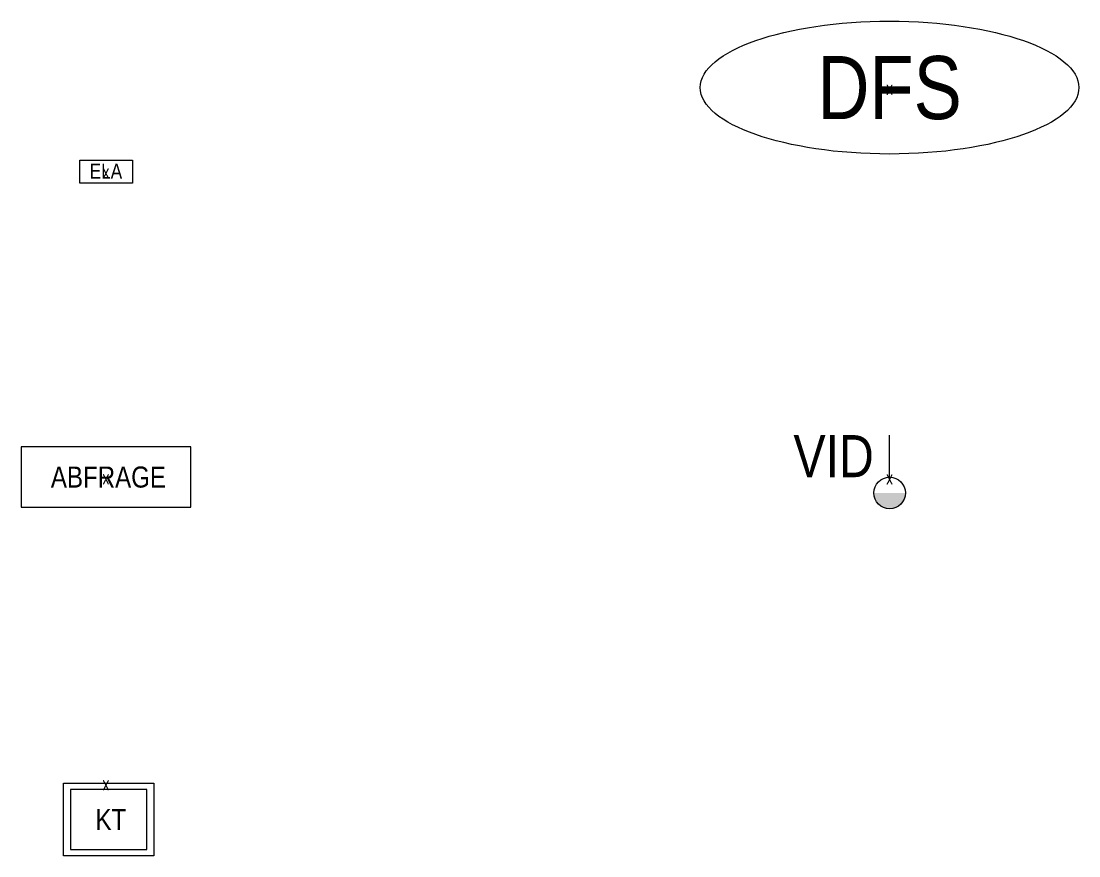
# Model space of a CAD drawing. Header units: metres. Extents: x -162 to 83385, y -62392 to -1971.
# Drawn here: x 41821 to 45341, y -25427 to -22649 of the extents above; entities that cross this region are included whole.
import ezdxf
from ezdxf.enums import TextEntityAlignment as Align

# ---------------------------------------------------------------- set-up
doc = ezdxf.new("R2010")
doc.units = ezdxf.units.M
doc.header["$LTSCALE"] = 0.5
for name, color, linetype, lineweight in [('ELIN_Attribut_01_Produkt_ID', 7, 'Continuous', 0), ('ELIN_Attribut_02_Stromkreis', 7, 'Continuous', 0), ('ELIN_Attribut_03_Verteilerbereich', 7, 'Continuous', 0), ('ELIN_Attribut_04_Montagehoehe', 7, 'Continuous', 0), ('ELIN_Attribut_05_Montageart', 7, 'Continuous', 0), ('ELIN_Attribut_06_Tuernummer', 7, 'Continuous', 0), ('ELIN_Attribut_07_Bemerkung', 7, 'Continuous', 0), ('ELIN_Attribut_08_Adresse', 7, 'Continuous', 0), ('ELIN_Attribut_10_AKZ1', 7, 'Continuous', 0), ('ELIN_Attribut_11_AKZ2', 7, 'Continuous', 0), ('ELIN_Attribut_12_Sonstiges1', 7, 'Continuous', 0), ('ELIN_Attribut_13_Sonstiges2', 7, 'Continuous', 0), ('ELIN_Attribut_14_Bauteil', 7, 'Continuous', 0), ('ELIN_Attribut_15_Ebene', 7, 'Continuous', 0), ('ELIN_Attribut_16_Raumnummer', 7, 'Continuous', 0), ('ELIN_Attribut_17_Raumname', 7, 'Continuous', 0), ('ELIN_Attribut_18_Montageabschnitt', 7, 'Continuous', 0), ('ELIN_Attribut_Basispunkt', 2, 'Continuous', 0), ('ELIN_Attribute_GEMOS', 11, 'Continuous', 0), ('ELIN_SWS_WA_Kommunikationsterminal', 6, 'Continuous', 0), ('ELIN_SWS_WA_SI Lichtruf', 6, 'Continuous', 0), ('ELIN_SWS_WA_SI Personensuchanlage', 7, 'Continuous', 0)]:
    doc.layers.add(name, color=color, linetype=linetype, lineweight=lineweight)
doc.layers.get('0').off()
doc.styles.add('ARIAL_N', font='ARIALN.TTF')
doc.styles.add('ELIN_Attribute', font='isocp.shx', dxfattribs={"width": 0.8})

# ---------------------------------------------------------------- blocks, each defined once
blk = doc.blocks.new('ELIN_SWS_ELA_ANBINDUNG')
at = {"color": 0}
for p, q in [((-86.3, 36.5), (88.7, 36.5)), ((-86.3, -40.6), (-86.3, 36.5)), ((88.7, 36.5), (88.7, -40.6)), ((88.7, -40.6), (-86.3, -40.6))]:
    blk.add_line(p, q, dxfattribs=at)
at = {"color": 0, "style": 'ARIAL_N'}
blk.add_text('ELA', height=50, dxfattribs=at).set_placement((0, 0), align=Align.MIDDLE_CENTER)
at = {"layer": 'ELIN_Attribut_01_Produkt_ID', "style": 'ELIN_Attribute', "width": 0.8, "flags": 8}
blk.add_attdef('01_PRODUKT_ID', text='', height=150, dxfattribs=at).set_placement((0, -169.5, 0), align=Align.TOP_CENTER)
at = {"layer": 'ELIN_Attribut_02_Stromkreis', "style": 'ELIN_Attribute', "width": 0.8, "flags": 8}
blk.add_attdef('02_STROMKREIS', text='', height=150, dxfattribs=at).set_placement((0, 150, 0), align=Align.CENTER)
at = {"layer": 'ELIN_Attribut_03_Verteilerbereich', "style": 'ELIN_Attribute', "width": 0.8, "flags": 8}
blk.add_attdef('03_VERTEILERBEREICH', (198.4, -672.7, 0), '', height=125, dxfattribs=at)
at = {"layer": 'ELIN_Attribut_04_Montagehoehe', "style": 'ELIN_Attribute', "width": 0.8, "flags": 8}
blk.add_attdef('04_MONTAGEHOEHE', text='', height=125, dxfattribs=at).set_placement((-424.5, -54.7, 0), align=Align.RIGHT)
at = {"layer": 'ELIN_Attribut_05_Montageart', "style": 'ELIN_Attribute', "width": 0.8, "flags": 8}
blk.add_attdef('05_MONTAGEART', (400.3, -54.7, 0), '', height=125, dxfattribs=at)
at = {"layer": 'ELIN_Attribut_06_Tuernummer', "style": 'ELIN_Attribute', "width": 0.8, "flags": 8}
blk.add_attdef('06_TUERNUMMER', text='', height=125, dxfattribs=at).set_placement((-424.9, -254.7, 0), align=Align.RIGHT)
at = {"layer": 'ELIN_Attribut_07_Bemerkung', "style": 'ELIN_Attribute', "width": 0.8, "flags": 8}
blk.add_attdef('07_BEMERKUNG', (198.4, -844.5, 0), '', height=125, dxfattribs=at)
at = {"layer": 'ELIN_Attribut_08_Adresse', "style": 'ELIN_Attribute', "width": 0.8, "flags": 8}
blk.add_attdef('08_ADRESSE', (198.4, -1100.6, 0), '', height=125, dxfattribs=at)
at = {"layer": 'ELIN_Attribut_10_AKZ1', "style": 'ELIN_Attribute', "width": 0.8, "flags": 8}
blk.add_attdef('10_AKZ1', (195.8, -1466.6, 0), '', height=125, dxfattribs=at)
at = {"layer": 'ELIN_Attribut_11_AKZ2', "style": 'ELIN_Attribute', "width": 0.8, "flags": 8}
blk.add_attdef('11_AKZ2', (195.8, -1622.9, 0), '', height=125, dxfattribs=at)
at = {"layer": 'ELIN_Attribut_12_Sonstiges1', "style": 'ELIN_Attribute', "width": 0.8, "flags": 8}
blk.add_attdef('12_SONSTIGES1', (198.4, -2000.7, 0), '', height=125, dxfattribs=at)
at = {"layer": 'ELIN_Attribut_13_Sonstiges2', "style": 'ELIN_Attribute', "width": 0.8, "flags": 8}
blk.add_attdef('13_SONSTIGES2', (198.4, -2151.6, 0), '', height=125, dxfattribs=at)
at = {"layer": 'ELIN_Attribut_14_Bauteil', "style": 'ELIN_Attribute', "width": 0.8, "flags": 8}
blk.add_attdef('14_BAUTEIL', (198.4, -2971.1, 0), '', height=125, dxfattribs=at)
at = {"layer": 'ELIN_Attribut_15_Ebene', "style": 'ELIN_Attribute', "width": 0.8, "flags": 8}
blk.add_attdef('15_EBENE', (198.4, -3118.3, 0), '', height=125, dxfattribs=at)
at = {"layer": 'ELIN_Attribut_16_Raumnummer', "style": 'ELIN_Attribute', "width": 0.8, "flags": 8}
blk.add_attdef('16_RAUMNUMMER', (198.4, -3312.6, 0), '', height=125, dxfattribs=at)
at = {"layer": 'ELIN_Attribut_17_Raumname', "style": 'ELIN_Attribute', "width": 0.8, "flags": 8}
blk.add_attdef('17_RAUMNAME', (198.4, -3469.1, 0), '', height=125, dxfattribs=at)
at = {"layer": 'ELIN_Attribut_18_Montageabschnitt', "style": 'ELIN_Attribute', "width": 0.8, "flags": 8}
blk.add_attdef('18_MONTAGEABSCHNITT', (198.4, -3670.1, 0), '', height=125, dxfattribs=at)
at = {"layer": 'ELIN_Attribut_Basispunkt', "style": 'ELIN_Attribute', "width": 0.8, "flags": 8}
blk.add_attdef('Basispunkt', text='', height=50, dxfattribs=at).set_placement((0, 0), align=Align.MIDDLE)
at = {"layer": 'ELIN_Attribute_GEMOS', "style": 'ELIN_Attribute', "width": 0.6, "flags": 8}
for tag, p in [('G01_PRO02ID', (1620.5, 183.6)), ('G02_BEZEICHNUNG', (1620.5, -14.6, 0)), ('G03_DESCRIPTION', (1620.5, -204.4, 0)), ('G04_GEMOS-SYMBOL', (1623.8, -404.4, 0)), ('G05_GEMOS-TYP', (1623.8, -604.4, 0)), ('G06_ORTSKENNUNG', (1620.5, -804.4, 0)), ('G08_FREI1', (1620.5, -1004.4, 0)), ('G08_FREI2', (1620.5, -1204.4, 0))]:
    blk.add_attdef(tag, p, '', height=125, dxfattribs=at)
blk = doc.blocks.new('ELIN_SWS_STATIONSABFRAGE')
at = {"color": 0}
for p, q in [((-282.1, 100), (-282.1, -100)), ((282.1, 100), (-282.1, 100)), ((282.1, -100), (282.1, 100)), ((-282.1, -100), (282.1, -100))]:
    blk.add_line(p, q, dxfattribs=at)
at = {"color": 0, "style": 'ARIAL_N'}
blk.add_text('ABFRAGE', height=70, dxfattribs=at).set_placement((8.4, 0), align=Align.MIDDLE)
at = {"layer": 'ELIN_Attribut_01_Produkt_ID', "style": 'ELIN_Attribute', "width": 0.8, "flags": 8}
blk.add_attdef('01_PRODUKT_ID', text='', height=150, dxfattribs=at).set_placement((0, -169.5, 0), align=Align.TOP_CENTER)
at = {"layer": 'ELIN_Attribut_02_Stromkreis', "style": 'ELIN_Attribute', "width": 0.8, "flags": 8}
blk.add_attdef('02_STROMKREIS', text='', height=150, dxfattribs=at).set_placement((0, 197.8, 0), align=Align.CENTER)
at = {"layer": 'ELIN_Attribut_03_Verteilerbereich', "style": 'ELIN_Attribute', "width": 0.8, "flags": 8}
blk.add_attdef('03_VERTEILERBEREICH', (198.4, -672.7, 0), '', height=125, dxfattribs=at)
at = {"layer": 'ELIN_Attribut_04_Montagehoehe', "style": 'ELIN_Attribute', "width": 0.8, "flags": 8}
blk.add_attdef('04_MONTAGEHOEHE', text='', height=125, dxfattribs=at).set_placement((-424.5, -54.7, 0), align=Align.RIGHT)
at = {"layer": 'ELIN_Attribut_05_Montageart', "style": 'ELIN_Attribute', "width": 0.8, "flags": 8}
blk.add_attdef('05_MONTAGEART', (400.3, -54.7, 0), '', height=125, dxfattribs=at)
at = {"layer": 'ELIN_Attribut_06_Tuernummer', "style": 'ELIN_Attribute', "width": 0.8, "flags": 8}
blk.add_attdef('06_TUERNUMMER', text='', height=125, dxfattribs=at).set_placement((-424.9, -254.7, 0), align=Align.RIGHT)
at = {"layer": 'ELIN_Attribut_07_Bemerkung', "style": 'ELIN_Attribute', "width": 0.8, "flags": 8}
blk.add_attdef('07_BEMERKUNG', (198.4, -844.5, 0), '', height=125, dxfattribs=at)
at = {"layer": 'ELIN_Attribut_08_Adresse', "style": 'ELIN_Attribute', "width": 0.8, "flags": 8}
blk.add_attdef('08_ADRESSE', (198.4, -1100.6, 0), '', height=125, dxfattribs=at)
at = {"layer": 'ELIN_Attribut_10_AKZ1', "style": 'ELIN_Attribute', "width": 0.8, "flags": 8}
blk.add_attdef('10_AKZ1', (195.8, -1466.6, 0), '', height=125, dxfattribs=at)
at = {"layer": 'ELIN_Attribut_11_AKZ2', "style": 'ELIN_Attribute', "width": 0.8, "flags": 8}
blk.add_attdef('11_AKZ2', (195.8, -1622.9, 0), '', height=125, dxfattribs=at)
at = {"layer": 'ELIN_Attribut_12_Sonstiges1', "style": 'ELIN_Attribute', "width": 0.8, "flags": 8}
blk.add_attdef('12_SONSTIGES1', (198.4, -2000.7, 0), '', height=125, dxfattribs=at)
at = {"layer": 'ELIN_Attribut_13_Sonstiges2', "style": 'ELIN_Attribute', "width": 0.8, "flags": 8}
blk.add_attdef('13_SONSTIGES2', (198.4, -2151.6, 0), '', height=125, dxfattribs=at)
at = {"layer": 'ELIN_Attribut_14_Bauteil', "style": 'ELIN_Attribute', "width": 0.8, "flags": 8}
blk.add_attdef('14_BAUTEIL', (198.4, -2971.1, 0), '', height=125, dxfattribs=at)
at = {"layer": 'ELIN_Attribut_15_Ebene', "style": 'ELIN_Attribute', "width": 0.8, "flags": 8}
blk.add_attdef('15_EBENE', (198.4, -3118.3, 0), '', height=125, dxfattribs=at)
at = {"layer": 'ELIN_Attribut_16_Raumnummer', "style": 'ELIN_Attribute', "width": 0.8, "flags": 8}
blk.add_attdef('16_RAUMNUMMER', (198.4, -3312.6, 0), '', height=125, dxfattribs=at)
at = {"layer": 'ELIN_Attribut_17_Raumname', "style": 'ELIN_Attribute', "width": 0.8, "flags": 8}
blk.add_attdef('17_RAUMNAME', (198.4, -3469.1, 0), '', height=125, dxfattribs=at)
at = {"layer": 'ELIN_Attribut_18_Montageabschnitt', "style": 'ELIN_Attribute', "width": 0.8, "flags": 8}
blk.add_attdef('18_MONTAGEABSCHNITT', (198.4, -3670.1, 0), '', height=125, dxfattribs=at)
at = {"layer": 'ELIN_Attribut_Basispunkt', "style": 'ELIN_Attribute', "width": 0.8, "flags": 8}
blk.add_attdef('Basispunkt', text='', height=50, dxfattribs=at).set_placement((0, 0), align=Align.MIDDLE)
at = {"layer": 'ELIN_Attribute_GEMOS', "style": 'ELIN_Attribute', "width": 0.6, "flags": 8}
for tag, p in [('G01_PRO02ID', (1620.5, 183.6)), ('G02_BEZEICHNUNG', (1620.5, -14.6, 0)), ('G03_DESCRIPTION', (1620.5, -204.4, 0)), ('G04_GEMOS-SYMBOL', (1623.8, -404.4, 0)), ('G05_GEMOS-TYP', (1623.8, -604.4, 0)), ('G06_ORTSKENNUNG', (1620.5, -804.4, 0)), ('G08_FREI1', (1620.5, -1004.4, 0)), ('G08_FREI2', (1620.5, -1204.4, 0))]:
    blk.add_attdef(tag, p, '', height=125, dxfattribs=at)
blk = doc.blocks.new('ELIN_SWS_WANDLERKONTROLLE')
at = {"color": 0}
blk.add_ellipse((0, 0), major_axis=(-630, 0), ratio=0.350863, dxfattribs=at)
at = {"color": 0, "style": 'ARIAL_N'}
blk.add_text('DFS', height=210, dxfattribs=at).set_placement((0, 0), align=Align.MIDDLE_CENTER)
at = {"layer": 'ELIN_Attribut_01_Produkt_ID', "style": 'ELIN_Attribute', "width": 0.8, "flags": 8}
blk.add_attdef('01_PRODUKT_ID', text='', height=150, dxfattribs=at).set_placement((0, -334.9, 0), align=Align.TOP_CENTER)
at = {"layer": 'ELIN_Attribut_02_Stromkreis', "style": 'ELIN_Attribute', "width": 0.8, "flags": 8}
blk.add_attdef('02_STROMKREIS', text='', height=150, dxfattribs=at).set_placement((0, 308.9, 0), align=Align.CENTER)
at = {"layer": 'ELIN_Attribut_03_Verteilerbereich', "style": 'ELIN_Attribute', "width": 0.8, "flags": 8}
blk.add_attdef('03_VERTEILERBEREICH', (198.4, -844.5, 0), '', height=125, dxfattribs=at)
at = {"layer": 'ELIN_Attribut_04_Montagehoehe', "style": 'ELIN_Attribute', "width": 0.8, "flags": 8}
blk.add_attdef('04_MONTAGEHOEHE', text='', height=125, dxfattribs=at).set_placement((-753.9, -54.7, 0), align=Align.RIGHT)
at = {"layer": 'ELIN_Attribut_05_Montageart', "style": 'ELIN_Attribute', "width": 0.8, "flags": 8}
blk.add_attdef('05_MONTAGEART', (711.7, -54.7, 0), '', height=125, dxfattribs=at)
at = {"layer": 'ELIN_Attribut_06_Tuernummer', "style": 'ELIN_Attribute', "width": 0.8, "flags": 8}
blk.add_attdef('06_TUERNUMMER', text='', height=125, dxfattribs=at).set_placement((-754.3, -254.7, 0), align=Align.RIGHT)
at = {"layer": 'ELIN_Attribut_07_Bemerkung', "style": 'ELIN_Attribute', "width": 0.8, "flags": 8}
blk.add_attdef('07_BEMERKUNG', (198.4, -1016.4, 0), '', height=125, dxfattribs=at)
at = {"layer": 'ELIN_Attribut_08_Adresse', "style": 'ELIN_Attribute', "width": 0.8, "flags": 8}
blk.add_attdef('08_ADRESSE', (198.4, -1272.5, 0), '', height=125, dxfattribs=at)
at = {"layer": 'ELIN_Attribut_10_AKZ1', "style": 'ELIN_Attribute', "width": 0.8, "flags": 8}
blk.add_attdef('10_AKZ1', (195.8, -1638.5, 0), '', height=125, dxfattribs=at)
at = {"layer": 'ELIN_Attribut_11_AKZ2', "style": 'ELIN_Attribute', "width": 0.8, "flags": 8}
blk.add_attdef('11_AKZ2', (195.8, -1794.8, 0), '', height=125, dxfattribs=at)
at = {"layer": 'ELIN_Attribut_12_Sonstiges1', "style": 'ELIN_Attribute', "width": 0.8, "flags": 8}
blk.add_attdef('12_SONSTIGES1', (198.4, -2172.6, 0), '', height=125, dxfattribs=at)
at = {"layer": 'ELIN_Attribut_13_Sonstiges2', "style": 'ELIN_Attribute', "width": 0.8, "flags": 8}
blk.add_attdef('13_SONSTIGES2', (198.4, -2323.4, 0), '', height=125, dxfattribs=at)
at = {"layer": 'ELIN_Attribut_14_Bauteil', "style": 'ELIN_Attribute', "width": 0.8, "flags": 8}
blk.add_attdef('14_BAUTEIL', (198.4, -3142.9, 0), '', height=125, dxfattribs=at)
at = {"layer": 'ELIN_Attribut_15_Ebene', "style": 'ELIN_Attribute', "width": 0.8, "flags": 8}
blk.add_attdef('15_EBENE', (198.4, -3290.2, 0), '', height=125, dxfattribs=at)
at = {"layer": 'ELIN_Attribut_16_Raumnummer', "style": 'ELIN_Attribute', "width": 0.8, "flags": 8}
blk.add_attdef('16_RAUMNUMMER', (198.4, -3484.5, 0), '', height=125, dxfattribs=at)
at = {"layer": 'ELIN_Attribut_17_Raumname', "style": 'ELIN_Attribute', "width": 0.8, "flags": 8}
blk.add_attdef('17_RAUMNAME', (198.4, -3641, 0), '', height=125, dxfattribs=at)
at = {"layer": 'ELIN_Attribut_18_Montageabschnitt', "style": 'ELIN_Attribute', "width": 0.8, "flags": 8}
blk.add_attdef('18_MONTAGEABSCHNITT', (198.4, -3841.9, 0), '', height=125, dxfattribs=at)
at = {"layer": 'ELIN_Attribut_Basispunkt', "style": 'ELIN_Attribute', "width": 0.8, "flags": 8}
blk.add_attdef('Basispunkt', text='', height=50, dxfattribs=at).set_placement((0, 0), align=Align.MIDDLE)
at = {"layer": 'ELIN_Attribute_GEMOS', "style": 'ELIN_Attribute', "width": 0.6, "flags": 8}
for tag, p in [('G01_PRO02ID', (1932.4, 183.6)), ('G02_BEZEICHNUNG', (1932.4, -14.6, 0)), ('G03_DESCRIPTION', (1932.4, -204.4, 0)), ('G04_GEMOS-SYMBOL', (1935.7, -404.4, 0)), ('G05_GEMOS-TYP', (1935.7, -604.4, 0)), ('G06_ORTSKENNUNG', (1932.4, -804.4, 0)), ('G08_FREI1', (1932.4, -1004.4, 0)), ('G08_FREI2', (1932.4, -1204.4, 0))]:
    blk.add_attdef(tag, p, '', height=125, dxfattribs=at)
blk = doc.blocks.new('ELIN_SWS_AUSL_DFS')
h = blk.add_hatch(color=0)
edge = h.paths.add_edge_path()
edge.add_line((-52.5, -52.5), (52.5, -52.5))
edge.add_arc((0, -52.5), 52.5, -180, 0, ccw=False)
at = {"color": 0}
blk.add_line((0, 0), (0, 140), dxfattribs=at)
blk.add_circle((0, -52.5), 52.5, dxfattribs=at)
at = {"color": 0, "style": 'ARIAL_N'}
blk.add_text('VID', height=140, dxfattribs=at).set_placement((-52.5, 0), align=Align.RIGHT)
at = {"layer": 'ELIN_Attribut_01_Produkt_ID', "style": 'ELIN_Attribute', "width": 0.8, "flags": 8}
blk.add_attdef('01_PRODUKT_ID', text='', height=150, dxfattribs=at).set_placement((0, -169.5, 0), align=Align.TOP_CENTER)
at = {"layer": 'ELIN_Attribut_02_Stromkreis', "style": 'ELIN_Attribute', "width": 0.8, "flags": 8}
blk.add_attdef('02_STROMKREIS', text='', height=150, dxfattribs=at).set_placement((0, 220.9, 0), align=Align.CENTER)
at = {"layer": 'ELIN_Attribut_03_Verteilerbereich', "style": 'ELIN_Attribute', "width": 0.8, "flags": 8}
blk.add_attdef('03_VERTEILERBEREICH', (198.4, -672.7, 0), '', height=125, dxfattribs=at)
at = {"layer": 'ELIN_Attribut_04_Montagehoehe', "style": 'ELIN_Attribute', "width": 0.8, "flags": 8}
blk.add_attdef('04_MONTAGEHOEHE', text='', height=125, dxfattribs=at).set_placement((-424.5, -54.7, 0), align=Align.RIGHT)
at = {"layer": 'ELIN_Attribut_05_Montageart', "style": 'ELIN_Attribute', "width": 0.8, "flags": 8}
blk.add_attdef('05_MONTAGEART', (400.3, -54.7, 0), '', height=125, dxfattribs=at)
at = {"layer": 'ELIN_Attribut_06_Tuernummer', "style": 'ELIN_Attribute', "width": 0.8, "flags": 8}
blk.add_attdef('06_TUERNUMMER', text='', height=125, dxfattribs=at).set_placement((-424.9, -254.7, 0), align=Align.RIGHT)
at = {"layer": 'ELIN_Attribut_07_Bemerkung', "style": 'ELIN_Attribute', "width": 0.8, "flags": 8}
blk.add_attdef('07_BEMERKUNG', (198.4, -844.5, 0), '', height=125, dxfattribs=at)
at = {"layer": 'ELIN_Attribut_08_Adresse', "style": 'ELIN_Attribute', "width": 0.8, "flags": 8}
blk.add_attdef('08_ADRESSE', (198.4, -1100.6, 0), '', height=125, dxfattribs=at)
at = {"layer": 'ELIN_Attribut_10_AKZ1', "style": 'ELIN_Attribute', "width": 0.8, "flags": 8}
blk.add_attdef('10_AKZ1', (195.8, -1466.6, 0), '', height=125, dxfattribs=at)
at = {"layer": 'ELIN_Attribut_11_AKZ2', "style": 'ELIN_Attribute', "width": 0.8, "flags": 8}
blk.add_attdef('11_AKZ2', (195.8, -1622.9, 0), '', height=125, dxfattribs=at)
at = {"layer": 'ELIN_Attribut_12_Sonstiges1', "style": 'ELIN_Attribute', "width": 0.8, "flags": 8}
blk.add_attdef('12_SONSTIGES1', (198.4, -2000.7, 0), '', height=125, dxfattribs=at)
at = {"layer": 'ELIN_Attribut_13_Sonstiges2', "style": 'ELIN_Attribute', "width": 0.8, "flags": 8}
blk.add_attdef('13_SONSTIGES2', (198.4, -2151.6, 0), '', height=125, dxfattribs=at)
at = {"layer": 'ELIN_Attribut_14_Bauteil', "style": 'ELIN_Attribute', "width": 0.8, "flags": 8}
blk.add_attdef('14_BAUTEIL', (198.4, -2971.1, 0), '', height=125, dxfattribs=at)
at = {"layer": 'ELIN_Attribut_15_Ebene', "style": 'ELIN_Attribute', "width": 0.8, "flags": 8}
blk.add_attdef('15_EBENE', (198.4, -3118.3, 0), '', height=125, dxfattribs=at)
at = {"layer": 'ELIN_Attribut_16_Raumnummer', "style": 'ELIN_Attribute', "width": 0.8, "flags": 8}
blk.add_attdef('16_RAUMNUMMER', (198.4, -3312.6, 0), '', height=125, dxfattribs=at)
at = {"layer": 'ELIN_Attribut_17_Raumname', "style": 'ELIN_Attribute', "width": 0.8, "flags": 8}
blk.add_attdef('17_RAUMNAME', (198.4, -3469.1, 0), '', height=125, dxfattribs=at)
at = {"layer": 'ELIN_Attribut_18_Montageabschnitt', "style": 'ELIN_Attribute', "width": 0.8, "flags": 8}
blk.add_attdef('18_MONTAGEABSCHNITT', (198.4, -3670.1, 0), '', height=125, dxfattribs=at)
at = {"layer": 'ELIN_Attribut_Basispunkt', "style": 'ELIN_Attribute', "width": 0.8, "flags": 8}
blk.add_attdef('Basispunkt', text='', height=50, dxfattribs=at).set_placement((0, 0), align=Align.MIDDLE)
at = {"layer": 'ELIN_Attribute_GEMOS', "style": 'ELIN_Attribute', "width": 0.6, "flags": 8}
for tag, p in [('G01_PRO02ID', (1620.5, 183.6)), ('G02_BEZEICHNUNG', (1620.5, -14.6, 0)), ('G03_DESCRIPTION', (1620.5, -204.4, 0)), ('G04_GEMOS-SYMBOL', (1623.8, -404.4, 0)), ('G05_GEMOS-TYP', (1623.8, -604.4, 0)), ('G06_ORTSKENNUNG', (1620.5, -804.4, 0)), ('G08_FREI1', (1620.5, -1004.4, 0)), ('G08_FREI2', (1620.5, -1204.4, 0))]:
    blk.add_attdef(tag, p, '', height=125, dxfattribs=at)
blk = doc.blocks.new('ELIN_SWS_Kommunikationsterminal')
for p, q in [((-421.8, 0), (-421.8, -200)), ((-166.8, 0), (-421.8, 0)), ((-166.8, -200), (-166.8, 0)), ((-421.8, -200), (-166.8, -200))]:
    blk.add_line(p, q)
blk.add_lwpolyline([(-445, 21.3), (-144, 21.3), (-144, -221.1), (-445, -221.1)], close=True)
at = {"style": 'ARIAL_N'}
blk.add_text('KT', height=70, dxfattribs=at).set_placement((-287, -100), align=Align.MIDDLE)
at = {"layer": 'ELIN_Attribut_01_Produkt_ID', "style": 'ELIN_Attribute', "width": 0.8, "flags": 8}
blk.add_attdef('01_PRODUKT_ID', (-107.3, 2.3, 0), '', height=150, dxfattribs=at)
at = {"layer": 'ELIN_Attribut_02_Stromkreis', "style": 'ELIN_Attribute', "width": 0.8, "flags": 8}
blk.add_attdef('02_STROMKREIS', (-109.7, 208.5, 0), '', height=150, dxfattribs=at)
at = {"layer": 'ELIN_Attribut_03_Verteilerbereich', "style": 'ELIN_Attribute', "width": 0.8, "flags": 8}
blk.add_attdef('03_VERTEILERBEREICH', (-551.5, -383.2, 0), '', height=125, dxfattribs=at)
at = {"layer": 'ELIN_Attribut_04_Montagehoehe', "style": 'ELIN_Attribute', "width": 0.8, "flags": 8}
blk.add_attdef('04_MONTAGEHOEHE', text='', height=125, dxfattribs=at).set_placement((-408.9, 6.6, 0), align=Align.RIGHT)
at = {"layer": 'ELIN_Attribut_05_Montageart', "style": 'ELIN_Attribute', "width": 0.8, "flags": 8}
blk.add_attdef('05_MONTAGEART', (-135.6, -183.2, 0), '', height=125, dxfattribs=at)
at = {"layer": 'ELIN_Attribut_06_Tuernummer', "style": 'ELIN_Attribute', "width": 0.8, "flags": 8}
blk.add_attdef('06_TUERNUMMER', text='', height=125, dxfattribs=at).set_placement((-408.9, -193.4, 0), align=Align.RIGHT)
at = {"layer": 'ELIN_Attribut_07_Bemerkung', "style": 'ELIN_Attribute', "width": 0.8, "flags": 8}
blk.add_attdef('07_BEMERKUNG', (-551.5, -583.2, 0), '', height=125, dxfattribs=at)
at = {"layer": 'ELIN_Attribut_08_Adresse', "style": 'ELIN_Attribute', "width": 0.8, "flags": 8}
blk.add_attdef('08_ADRESSE', (-551.5, -783.2, 0), '', height=125, dxfattribs=at)
at = {"layer": 'ELIN_Attribut_10_AKZ1', "style": 'ELIN_Attribute', "width": 0.8, "flags": 8}
blk.add_attdef('10_AKZ1', (-551.5, -1183.2, 0), '', height=125, dxfattribs=at)
at = {"layer": 'ELIN_Attribut_11_AKZ2', "style": 'ELIN_Attribute', "width": 0.8, "flags": 8}
blk.add_attdef('11_AKZ2', (-551.5, -1383.2, 0), '', height=125, dxfattribs=at)
at = {"layer": 'ELIN_Attribut_12_Sonstiges1', "style": 'ELIN_Attribute', "width": 0.8, "flags": 8}
blk.add_attdef('12_SONSTIGES1', (-551.5, -1583.2, 0), '', height=125, dxfattribs=at)
at = {"layer": 'ELIN_Attribut_13_Sonstiges2', "style": 'ELIN_Attribute', "width": 0.8, "flags": 8}
blk.add_attdef('13_SONSTIGES2', (-551.5, -1783.2, 0), '', height=125, dxfattribs=at)
at = {"layer": 'ELIN_Attribut_14_Bauteil', "style": 'ELIN_Attribute', "width": 0.8, "flags": 8}
blk.add_attdef('14_BAUTEIL', (-551.5, -1983.2, 0), '', height=125, dxfattribs=at)
at = {"layer": 'ELIN_Attribut_15_Ebene', "style": 'ELIN_Attribute', "width": 0.8, "flags": 8}
blk.add_attdef('15_EBENE', (-551.5, -2183.2, 0), '', height=125, dxfattribs=at)
at = {"layer": 'ELIN_Attribut_16_Raumnummer', "style": 'ELIN_Attribute', "width": 0.8, "flags": 8}
blk.add_attdef('16_RAUMNUMMER', (-551.5, -2383.2, 0), '', height=125, dxfattribs=at)
at = {"layer": 'ELIN_Attribut_17_Raumname', "style": 'ELIN_Attribute', "width": 0.8, "flags": 8}
blk.add_attdef('17_RAUMNAME', (-551.5, -2583.2, 0), '', height=125, dxfattribs=at)
at = {"layer": 'ELIN_Attribut_18_Montageabschnitt', "style": 'ELIN_Attribute', "width": 0.8, "flags": 8}
blk.add_attdef('18_MONTAGEABSCHNITT', (-551.5, -2783.2, 0), '', height=125, dxfattribs=at)
at = {"layer": 'ELIN_Attribut_Basispunkt', "style": 'ELIN_Attribute', "width": 0.8, "flags": 8}
blk.add_attdef('Basispunkt', text='', height=50, dxfattribs=at).set_placement((-303.5, 21.3), align=Align.MIDDLE)
at = {"layer": 'ELIN_Attribute_GEMOS', "style": 'ELIN_Attribute', "width": 0.6}
for tag, p in [('G01_PRO02ID', (1620.5, 183.6)), ('G02_BEZEICHNUNG', (1620.5, -14.6, 0)), ('G03_DESCRIPTION', (1620.5, -204.4, 0)), ('G04_GEMOS-SYMBOL', (1623.8, -404.4, 0)), ('G05_GEMOS-TYP', (1623.8, -604.4, 0)), ('G06_ORTSKENNUNG', (1620.5, -804.4, 0)), ('G08_FREI1', (1620.5, -1004.4, 0)), ('G08_FREI2', (1620.5, -1204.4, 0))]:
    blk.add_attdef(tag, p, '', height=125, dxfattribs=at)

msp = doc.modelspace()

# ---------------------------------------------------------------- block references
at = {"layer": 'ELIN_SWS_WA_Kommunikationsterminal', "lineweight": 0}
ref = msp.add_blockref('ELIN_SWS_Kommunikationsterminal', (42406.2, -25205.5), dxfattribs=at)
ref.add_attrib('Basispunkt', 'x', dxfattribs={"layer": 'ELIN_Attribut_Basispunkt', "height": 50, "style": 'ELIN_Attribute', "width": 0.8}).set_placement((42102.7, -25184.2), align=Align.MIDDLE)
at = {"layer": 'ELIN_SWS_WA_SI Lichtruf', "lineweight": 0}
ref = msp.add_blockref('ELIN_SWS_ELA_ANBINDUNG', (42102.7, -23148.2), dxfattribs=at)
ref.add_attrib('Basispunkt', 'x', dxfattribs={"layer": 'ELIN_Attribut_Basispunkt', "height": 50, "style": 'ELIN_Attribute', "width": 0.8}).set_placement((42102.7, -23148.2), align=Align.MIDDLE)
ref = msp.add_blockref('ELIN_SWS_STATIONSABFRAGE', (42102.7, -24166.1), dxfattribs=at)
ref.add_attrib('Basispunkt', 'x', dxfattribs={"layer": 'ELIN_Attribut_Basispunkt', "height": 50, "style": 'ELIN_Attribute', "width": 0.8}).set_placement((42102.7, -24166.1), align=Align.MIDDLE)
at = {"layer": 'ELIN_SWS_WA_SI Personensuchanlage', "lineweight": 0}
ref = msp.add_blockref('ELIN_SWS_WANDLERKONTROLLE', (44710.9, -22870.2), dxfattribs=at)
ref.add_attrib('Basispunkt', 'x', dxfattribs={"layer": 'ELIN_Attribut_Basispunkt', "height": 50, "style": 'ELIN_Attribute', "width": 0.8}).set_placement((44710.9, -22870.2), align=Align.MIDDLE)
ref = msp.add_blockref('ELIN_SWS_AUSL_DFS', (44710.9, -24166.6), dxfattribs=at)
ref.add_attrib('Basispunkt', 'x', dxfattribs={"layer": 'ELIN_Attribut_Basispunkt', "height": 50, "style": 'ELIN_Attribute', "width": 0.8}).set_placement((44710.9, -24166.6), align=Align.MIDDLE)

doc.saveas('drawing.dxf')
